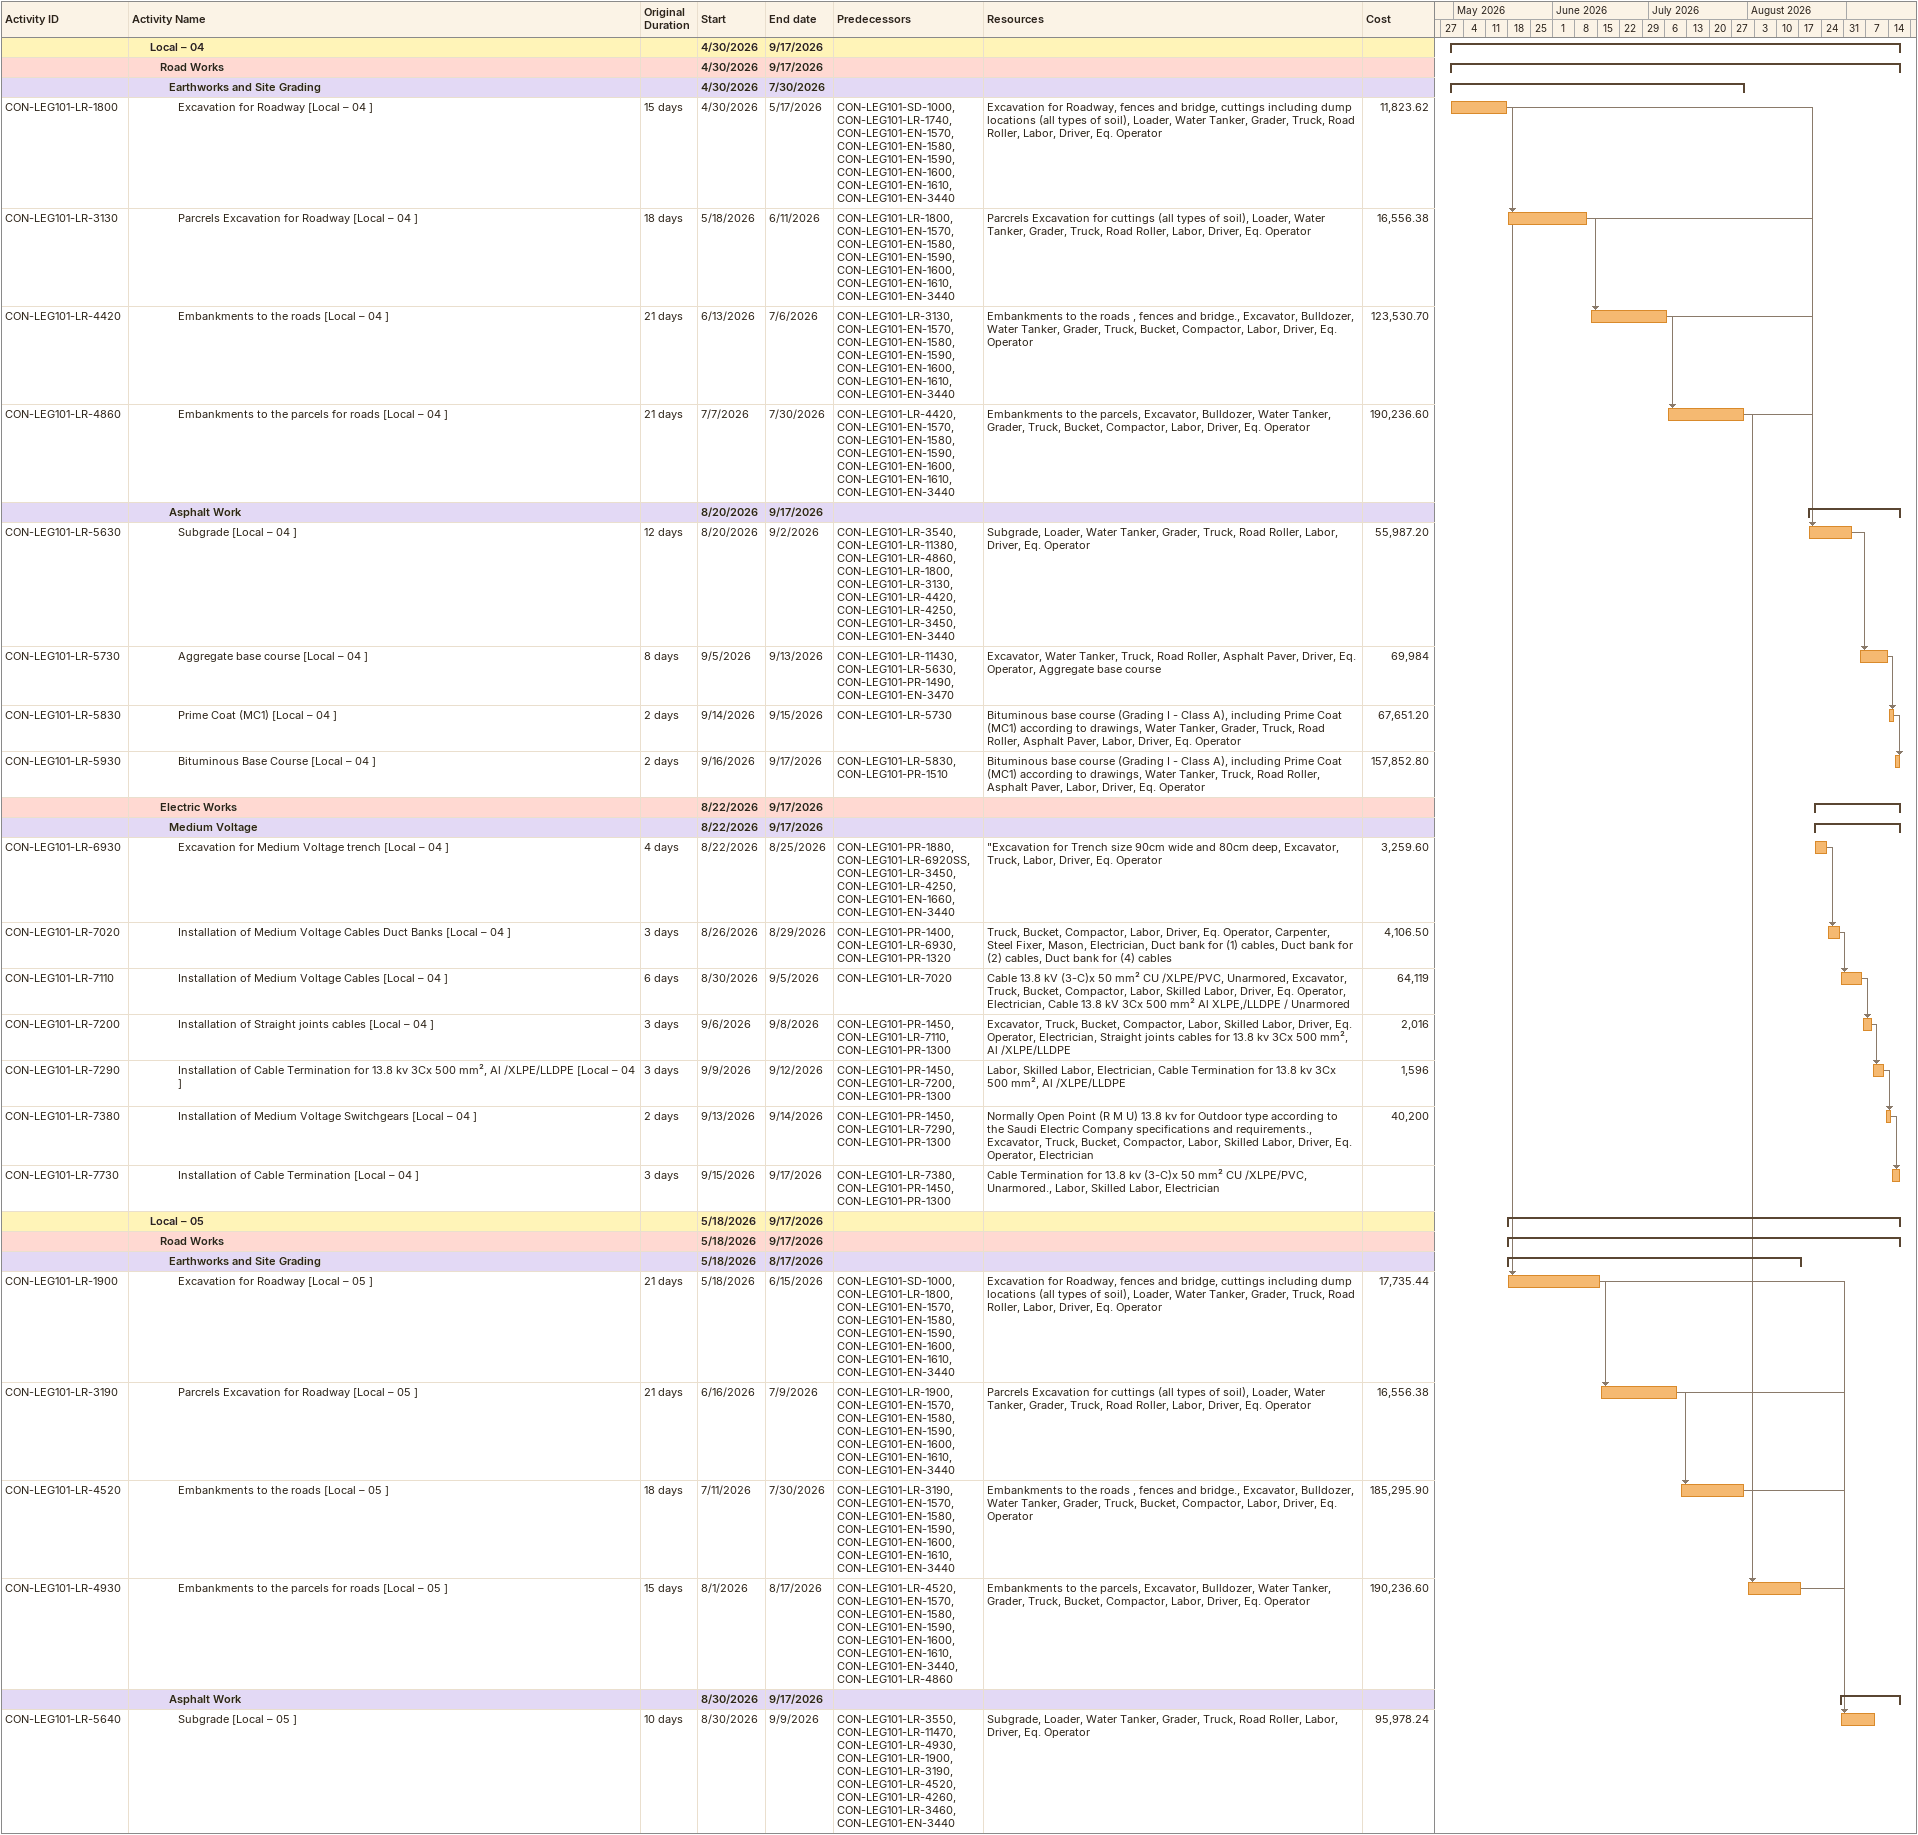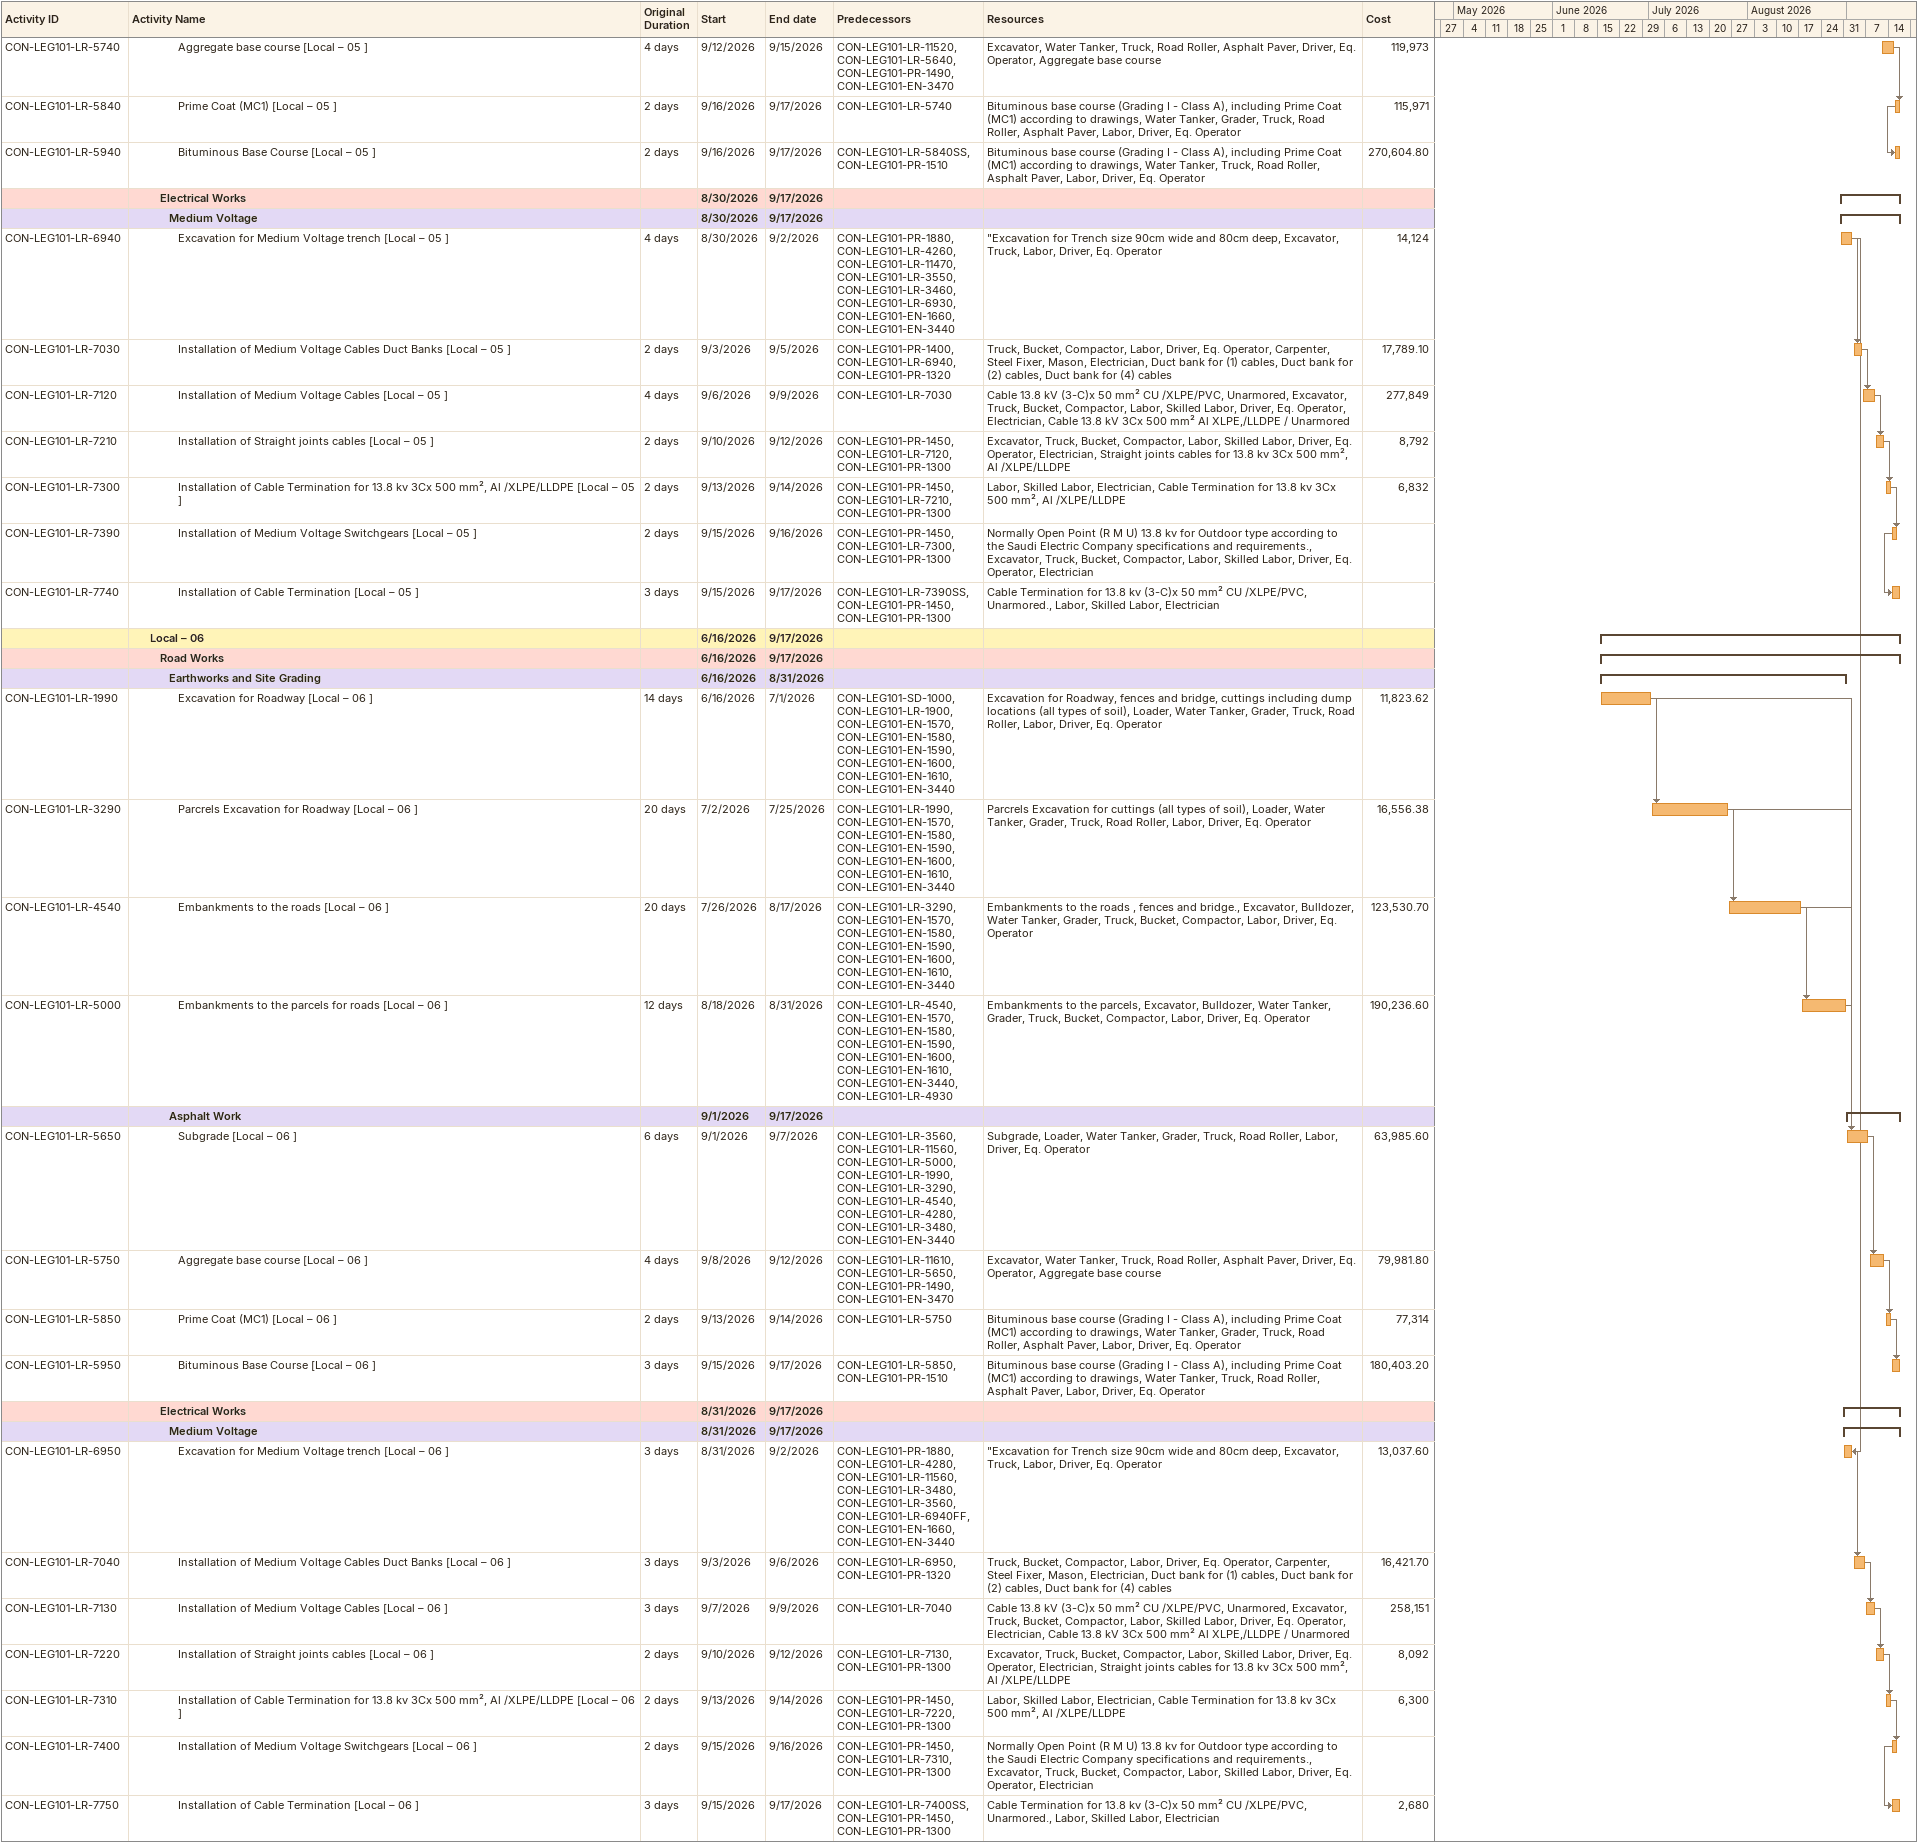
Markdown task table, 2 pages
| ID | Level | Task | Original duration | Start | Finish | Predecessors | Resources | Cost |
|---|---|---|---|---|---|---|---|---|
|  | 3 | **Local – 04** |  | 2026-04-30 | 2026-09-17 |  |  |  |
|  | 4 | **Road Works** |  | 2026-04-30 | 2026-09-17 |  |  |  |
|  | 5 | **Earthworks and Site Grading** |  | 2026-04-30 | 2026-07-30 |  |  |  |
| CON-LEG101-LR-1800 | 6 | Excavation for Roadway [Local – 04 ] | 15d | 2026-04-30 | 2026-05-17 | CON-LEG101-SD-1000, CON-LEG101-LR-1740, CON-LEG101-EN-1570, CON-LEG101-EN-1580, CON-LEG101-EN-1590, CON-LEG101-EN-1600, CON-LEG101-EN-1610, CON-LEG101-EN-3440 | Excavation for Roadway, fences and bridge, cuttings including dump locations (all types of soil), Loader, Water Tanker, Grader, Truck, Road Roller, Labor, Driver, Eq. Operator | 11823.62 |
| CON-LEG101-LR-3130 | 6 | Parcrels Excavation for Roadway [Local – 04 ] | 18d | 2026-05-18 | 2026-06-11 | CON-LEG101-LR-1800, CON-LEG101-EN-1570, CON-LEG101-EN-1580, CON-LEG101-EN-1590, CON-LEG101-EN-1600, CON-LEG101-EN-1610, CON-LEG101-EN-3440 | Parcrels Excavation for cuttings (all types of soil), Loader, Water Tanker, Grader, Truck, Road Roller, Labor, Driver, Eq. Operator | 16556.38 |
| CON-LEG101-LR-4420 | 6 | Embankments to the roads [Local – 04 ] | 21d | 2026-06-13 | 2026-07-06 | CON-LEG101-LR-3130, CON-LEG101-EN-1570, CON-LEG101-EN-1580, CON-LEG101-EN-1590, CON-LEG101-EN-1600, CON-LEG101-EN-1610, CON-LEG101-EN-3440 | Embankments to the roads , fences and bridge., Excavator, Bulldozer, Water Tanker, Grader, Truck, Bucket, Compactor, Labor, Driver, Eq. Operator | 123530.70 |
| CON-LEG101-LR-4860 | 6 | Embankments to the parcels for roads [Local – 04 ] | 21d | 2026-07-07 | 2026-07-30 | CON-LEG101-LR-4420, CON-LEG101-EN-1570, CON-LEG101-EN-1580, CON-LEG101-EN-1590, CON-LEG101-EN-1600, CON-LEG101-EN-1610, CON-LEG101-EN-3440 | Embankments to the parcels, Excavator, Bulldozer, Water Tanker, Grader, Truck, Bucket, Compactor, Labor, Driver, Eq. Operator | 190236.60 |
|  | 5 | **Asphalt Work** |  | 2026-08-20 | 2026-09-17 |  |  |  |
| CON-LEG101-LR-5630 | 6 | Subgrade [Local – 04 ] | 12d | 2026-08-20 | 2026-09-02 | CON-LEG101-LR-3540, CON-LEG101-LR-11380, CON-LEG101-LR-4860, CON-LEG101-LR-1800, CON-LEG101-LR-3130, CON-LEG101-LR-4420, CON-LEG101-LR-4250, CON-LEG101-LR-3450, CON-LEG101-EN-3440 | Subgrade, Loader, Water Tanker, Grader, Truck, Road Roller, Labor, Driver, Eq. Operator | 55987.20 |
| CON-LEG101-LR-5730 | 6 | Aggregate base course [Local – 04 ] | 8d | 2026-09-05 | 2026-09-13 | CON-LEG101-LR-11430, CON-LEG101-LR-5630, CON-LEG101-PR-1490, CON-LEG101-EN-3470 | Excavator, Water Tanker, Truck, Road Roller, Asphalt Paver, Driver, Eq. Operator, Aggregate base course | 69984 |
| CON-LEG101-LR-5830 | 6 | Prime Coat (MC1) [Local – 04 ] | 2d | 2026-09-14 | 2026-09-15 | CON-LEG101-LR-5730 | Bituminous base course (Grading I - Class A), including Prime Coat (MC1) according to drawings, Water Tanker, Grader, Truck, Road Roller, Asphalt Paver, Labor, Driver, Eq. Operator | 67651.20 |
| CON-LEG101-LR-5930 | 6 | Bituminous Base Course [Local – 04 ] | 2d | 2026-09-16 | 2026-09-17 | CON-LEG101-LR-5830, CON-LEG101-PR-1510 | Bituminous base course (Grading I - Class A), including Prime Coat (MC1) according to drawings, Water Tanker, Truck, Road Roller, Asphalt Paver, Labor, Driver, Eq. Operator | 157852.80 |
|  | 4 | **Electric Works** |  | 2026-08-22 | 2026-09-17 |  |  |  |
|  | 5 | **Medium Voltage** |  | 2026-08-22 | 2026-09-17 |  |  |  |
| CON-LEG101-LR-6930 | 6 | Excavation for Medium Voltage trench [Local – 04 ] | 4d | 2026-08-22 | 2026-08-25 | CON-LEG101-PR-1880, CON-LEG101-LR-6920SS, CON-LEG101-LR-3450, CON-LEG101-LR-4250, CON-LEG101-EN-1660, CON-LEG101-EN-3440 | "Excavation for Trench size 90cm wide and 80cm deep, Excavator, Truck, Labor, Driver, Eq. Operator | 3259.60 |
| CON-LEG101-LR-7020 | 6 | Installation of Medium Voltage Cables Duct Banks [Local – 04 ] | 3d | 2026-08-26 | 2026-08-29 | CON-LEG101-PR-1400, CON-LEG101-LR-6930, CON-LEG101-PR-1320 | Truck, Bucket, Compactor, Labor, Driver, Eq. Operator, Carpenter, Steel Fixer, Mason, Electrician, Duct bank for (1) cables, Duct bank for (2) cables, Duct bank for (4) cables | 4106.50 |
| CON-LEG101-LR-7110 | 6 | Installation of Medium Voltage Cables [Local – 04 ] | 6d | 2026-08-30 | 2026-09-05 | CON-LEG101-LR-7020 | Cable 13.8 kV (3-C)x 50 mm² CU /XLPE/PVC, Unarmored, Excavator, Truck, Bucket, Compactor, Labor, Skilled Labor, Driver, Eq. Operator, Electrician, Cable 13.8 kV 3Cx 500 mm² Al XLPE,/LLDPE / Unarmored | 64119 |
| CON-LEG101-LR-7200 | 6 | Installation of Straight joints cables [Local – 04 ] | 3d | 2026-09-06 | 2026-09-08 | CON-LEG101-PR-1450, CON-LEG101-LR-7110, CON-LEG101-PR-1300 | Excavator, Truck, Bucket, Compactor, Labor, Skilled Labor, Driver, Eq. Operator, Electrician, Straight joints cables for 13.8 kv 3Cx 500 mm², Al /XLPE/LLDPE | 2016 |
| CON-LEG101-LR-7290 | 6 | Installation of Cable Termination for 13.8 kv 3Cx 500 mm², Al /XLPE/LLDPE [Local – 04 ] | 3d | 2026-09-09 | 2026-09-12 | CON-LEG101-PR-1450, CON-LEG101-LR-7200, CON-LEG101-PR-1300 | Labor, Skilled Labor, Electrician, Cable Termination for 13.8 kv 3Cx 500 mm², Al /XLPE/LLDPE | 1596 |
| CON-LEG101-LR-7380 | 6 | Installation of Medium Voltage Switchgears [Local – 04 ] | 2d | 2026-09-13 | 2026-09-14 | CON-LEG101-PR-1450, CON-LEG101-LR-7290, CON-LEG101-PR-1300 | Normally Open Point (R M U) 13.8 kv for Outdoor type according to the Saudi Electric Company specifications and requirements., Excavator, Truck, Bucket, Compactor, Labor, Skilled Labor, Driver, Eq. Operator, Electrician | 40200 |
| CON-LEG101-LR-7730 | 6 | Installation of Cable Termination [Local – 04 ] | 3d | 2026-09-15 | 2026-09-17 | CON-LEG101-LR-7380, CON-LEG101-PR-1450, CON-LEG101-PR-1300 | Cable Termination for 13.8 kv (3-C)x 50 mm² CU /XLPE/PVC, Unarmored., Labor, Skilled Labor, Electrician |  |
|  | 3 | **Local – 05** |  | 2026-05-18 | 2026-09-17 |  |  |  |
|  | 4 | **Road Works** |  | 2026-05-18 | 2026-09-17 |  |  |  |
|  | 5 | **Earthworks and Site Grading** |  | 2026-05-18 | 2026-08-17 |  |  |  |
| CON-LEG101-LR-1900 | 6 | Excavation for Roadway [Local – 05 ] | 21d | 2026-05-18 | 2026-06-15 | CON-LEG101-SD-1000, CON-LEG101-LR-1800, CON-LEG101-EN-1570, CON-LEG101-EN-1580, CON-LEG101-EN-1590, CON-LEG101-EN-1600, CON-LEG101-EN-1610, CON-LEG101-EN-3440 | Excavation for Roadway, fences and bridge, cuttings including dump locations (all types of soil), Loader, Water Tanker, Grader, Truck, Road Roller, Labor, Driver, Eq. Operator | 17735.44 |
| CON-LEG101-LR-3190 | 6 | Parcrels Excavation for Roadway [Local – 05 ] | 21d | 2026-06-16 | 2026-07-09 | CON-LEG101-LR-1900, CON-LEG101-EN-1570, CON-LEG101-EN-1580, CON-LEG101-EN-1590, CON-LEG101-EN-1600, CON-LEG101-EN-1610, CON-LEG101-EN-3440 | Parcrels Excavation for cuttings (all types of soil), Loader, Water Tanker, Grader, Truck, Road Roller, Labor, Driver, Eq. Operator | 16556.38 |
| CON-LEG101-LR-4520 | 6 | Embankments to the roads [Local – 05 ] | 18d | 2026-07-11 | 2026-07-30 | CON-LEG101-LR-3190, CON-LEG101-EN-1570, CON-LEG101-EN-1580, CON-LEG101-EN-1590, CON-LEG101-EN-1600, CON-LEG101-EN-1610, CON-LEG101-EN-3440 | Embankments to the roads , fences and bridge., Excavator, Bulldozer, Water Tanker, Grader, Truck, Bucket, Compactor, Labor, Driver, Eq. Operator | 185295.90 |
| CON-LEG101-LR-4930 | 6 | Embankments to the parcels for roads [Local – 05 ] | 15d | 2026-08-01 | 2026-08-17 | CON-LEG101-LR-4520, CON-LEG101-EN-1570, CON-LEG101-EN-1580, CON-LEG101-EN-1590, CON-LEG101-EN-1600, CON-LEG101-EN-1610, CON-LEG101-EN-3440, CON-LEG101-LR-4860 | Embankments to the parcels, Excavator, Bulldozer, Water Tanker, Grader, Truck, Bucket, Compactor, Labor, Driver, Eq. Operator | 190236.60 |
|  | 5 | **Asphalt Work** |  | 2026-08-30 | 2026-09-17 |  |  |  |
| CON-LEG101-LR-5640 | 6 | Subgrade [Local – 05 ] | 10d | 2026-08-30 | 2026-09-09 | CON-LEG101-LR-3550, CON-LEG101-LR-11470, CON-LEG101-LR-4930, CON-LEG101-LR-1900, CON-LEG101-LR-3190, CON-LEG101-LR-4520, CON-LEG101-LR-4260, CON-LEG101-LR-3460, CON-LEG101-EN-3440 | Subgrade, Loader, Water Tanker, Grader, Truck, Road Roller, Labor, Driver, Eq. Operator | 95978.24 |
| CON-LEG101-LR-5740 | 6 | Aggregate base course [Local – 05 ] | 4d | 2026-09-12 | 2026-09-15 | CON-LEG101-LR-11520, CON-LEG101-LR-5640, CON-LEG101-PR-1490, CON-LEG101-EN-3470 | Excavator, Water Tanker, Truck, Road Roller, Asphalt Paver, Driver, Eq. Operator, Aggregate base course | 119973 |
| CON-LEG101-LR-5840 | 6 | Prime Coat (MC1) [Local – 05 ] | 2d | 2026-09-16 | 2026-09-17 | CON-LEG101-LR-5740 | Bituminous base course (Grading I - Class A), including Prime Coat (MC1) according to drawings, Water Tanker, Grader, Truck, Road Roller, Asphalt Paver, Labor, Driver, Eq. Operator | 115971 |
| CON-LEG101-LR-5940 | 6 | Bituminous Base Course [Local – 05 ] | 2d | 2026-09-16 | 2026-09-17 | CON-LEG101-LR-5840SS, CON-LEG101-PR-1510 | Bituminous base course (Grading I - Class A), including Prime Coat (MC1) according to drawings, Water Tanker, Truck, Road Roller, Asphalt Paver, Labor, Driver, Eq. Operator | 270604.80 |
|  | 4 | **Electrical Works** |  | 2026-08-30 | 2026-09-17 |  |  |  |
|  | 5 | **Medium Voltage** |  | 2026-08-30 | 2026-09-17 |  |  |  |
| CON-LEG101-LR-6940 | 6 | Excavation for Medium Voltage trench [Local – 05 ] | 4d | 2026-08-30 | 2026-09-02 | CON-LEG101-PR-1880, CON-LEG101-LR-4260, CON-LEG101-LR-11470, CON-LEG101-LR-3550, CON-LEG101-LR-3460, CON-LEG101-LR-6930, CON-LEG101-EN-1660, CON-LEG101-EN-3440 | "Excavation for Trench size 90cm wide and 80cm deep, Excavator, Truck, Labor, Driver, Eq. Operator | 14124 |
| CON-LEG101-LR-7030 | 6 | Installation of Medium Voltage Cables Duct Banks [Local – 05 ] | 2d | 2026-09-03 | 2026-09-05 | CON-LEG101-PR-1400, CON-LEG101-LR-6940, CON-LEG101-PR-1320 | Truck, Bucket, Compactor, Labor, Driver, Eq. Operator, Carpenter, Steel Fixer, Mason, Electrician, Duct bank for (1) cables, Duct bank for (2) cables, Duct bank for (4) cables | 17789.10 |
| CON-LEG101-LR-7120 | 6 | Installation of Medium Voltage Cables [Local – 05 ] | 4d | 2026-09-06 | 2026-09-09 | CON-LEG101-LR-7030 | Cable 13.8 kV (3-C)x 50 mm² CU /XLPE/PVC, Unarmored, Excavator, Truck, Bucket, Compactor, Labor, Skilled Labor, Driver, Eq. Operator, Electrician, Cable 13.8 kV 3Cx 500 mm² Al XLPE,/LLDPE / Unarmored | 277849 |
| CON-LEG101-LR-7210 | 6 | Installation of Straight joints cables [Local – 05 ] | 2d | 2026-09-10 | 2026-09-12 | CON-LEG101-PR-1450, CON-LEG101-LR-7120, CON-LEG101-PR-1300 | Excavator, Truck, Bucket, Compactor, Labor, Skilled Labor, Driver, Eq. Operator, Electrician, Straight joints cables for 13.8 kv 3Cx 500 mm², Al /XLPE/LLDPE | 8792 |
| CON-LEG101-LR-7300 | 6 | Installation of Cable Termination for 13.8 kv 3Cx 500 mm², Al /XLPE/LLDPE [Local – 05 ] | 2d | 2026-09-13 | 2026-09-14 | CON-LEG101-PR-1450, CON-LEG101-LR-7210, CON-LEG101-PR-1300 | Labor, Skilled Labor, Electrician, Cable Termination for 13.8 kv 3Cx 500 mm², Al /XLPE/LLDPE | 6832 |
| CON-LEG101-LR-7390 | 6 | Installation of Medium Voltage Switchgears [Local – 05 ] | 2d | 2026-09-15 | 2026-09-16 | CON-LEG101-PR-1450, CON-LEG101-LR-7300, CON-LEG101-PR-1300 | Normally Open Point (R M U) 13.8 kv for Outdoor type according to the Saudi Electric Company specifications and requirements., Excavator, Truck, Bucket, Compactor, Labor, Skilled Labor, Driver, Eq. Operator, Electrician |  |
| CON-LEG101-LR-7740 | 6 | Installation of Cable Termination [Local – 05 ] | 3d | 2026-09-15 | 2026-09-17 | CON-LEG101-LR-7390SS, CON-LEG101-PR-1450, CON-LEG101-PR-1300 | Cable Termination for 13.8 kv (3-C)x 50 mm² CU /XLPE/PVC, Unarmored., Labor, Skilled Labor, Electrician |  |
|  | 3 | **Local – 06** |  | 2026-06-16 | 2026-09-17 |  |  |  |
|  | 4 | **Road Works** |  | 2026-06-16 | 2026-09-17 |  |  |  |
|  | 5 | **Earthworks and Site Grading** |  | 2026-06-16 | 2026-08-31 |  |  |  |
| CON-LEG101-LR-1990 | 6 | Excavation for Roadway [Local – 06 ] | 14d | 2026-06-16 | 2026-07-01 | CON-LEG101-SD-1000, CON-LEG101-LR-1900, CON-LEG101-EN-1570, CON-LEG101-EN-1580, CON-LEG101-EN-1590, CON-LEG101-EN-1600, CON-LEG101-EN-1610, CON-LEG101-EN-3440 | Excavation for Roadway, fences and bridge, cuttings including dump locations (all types of soil), Loader, Water Tanker, Grader, Truck, Road Roller, Labor, Driver, Eq. Operator | 11823.62 |
| CON-LEG101-LR-3290 | 6 | Parcrels Excavation for Roadway [Local – 06 ] | 20d | 2026-07-02 | 2026-07-25 | CON-LEG101-LR-1990, CON-LEG101-EN-1570, CON-LEG101-EN-1580, CON-LEG101-EN-1590, CON-LEG101-EN-1600, CON-LEG101-EN-1610, CON-LEG101-EN-3440 | Parcrels Excavation for cuttings (all types of soil), Loader, Water Tanker, Grader, Truck, Road Roller, Labor, Driver, Eq. Operator | 16556.38 |
| CON-LEG101-LR-4540 | 6 | Embankments to the roads [Local – 06 ] | 20d | 2026-07-26 | 2026-08-17 | CON-LEG101-LR-3290, CON-LEG101-EN-1570, CON-LEG101-EN-1580, CON-LEG101-EN-1590, CON-LEG101-EN-1600, CON-LEG101-EN-1610, CON-LEG101-EN-3440 | Embankments to the roads , fences and bridge., Excavator, Bulldozer, Water Tanker, Grader, Truck, Bucket, Compactor, Labor, Driver, Eq. Operator | 123530.70 |
| CON-LEG101-LR-5000 | 6 | Embankments to the parcels for roads [Local – 06 ] | 12d | 2026-08-18 | 2026-08-31 | CON-LEG101-LR-4540, CON-LEG101-EN-1570, CON-LEG101-EN-1580, CON-LEG101-EN-1590, CON-LEG101-EN-1600, CON-LEG101-EN-1610, CON-LEG101-EN-3440, CON-LEG101-LR-4930 | Embankments to the parcels, Excavator, Bulldozer, Water Tanker, Grader, Truck, Bucket, Compactor, Labor, Driver, Eq. Operator | 190236.60 |
|  | 5 | **Asphalt Work** |  | 2026-09-01 | 2026-09-17 |  |  |  |
| CON-LEG101-LR-5650 | 6 | Subgrade [Local – 06 ] | 6d | 2026-09-01 | 2026-09-07 | CON-LEG101-LR-3560, CON-LEG101-LR-11560, CON-LEG101-LR-5000, CON-LEG101-LR-1990, CON-LEG101-LR-3290, CON-LEG101-LR-4540, CON-LEG101-LR-4280, CON-LEG101-LR-3480, CON-LEG101-EN-3440 | Subgrade, Loader, Water Tanker, Grader, Truck, Road Roller, Labor, Driver, Eq. Operator | 63985.60 |
| CON-LEG101-LR-5750 | 6 | Aggregate base course [Local – 06 ] | 4d | 2026-09-08 | 2026-09-12 | CON-LEG101-LR-11610, CON-LEG101-LR-5650, CON-LEG101-PR-1490, CON-LEG101-EN-3470 | Excavator, Water Tanker, Truck, Road Roller, Asphalt Paver, Driver, Eq. Operator, Aggregate base course | 79981.80 |
| CON-LEG101-LR-5850 | 6 | Prime Coat (MC1) [Local – 06 ] | 2d | 2026-09-13 | 2026-09-14 | CON-LEG101-LR-5750 | Bituminous base course (Grading I - Class A), including Prime Coat (MC1) according to drawings, Water Tanker, Grader, Truck, Road Roller, Asphalt Paver, Labor, Driver, Eq. Operator | 77314 |
| CON-LEG101-LR-5950 | 6 | Bituminous Base Course [Local – 06 ] | 3d | 2026-09-15 | 2026-09-17 | CON-LEG101-LR-5850, CON-LEG101-PR-1510 | Bituminous base course (Grading I - Class A), including Prime Coat (MC1) according to drawings, Water Tanker, Truck, Road Roller, Asphalt Paver, Labor, Driver, Eq. Operator | 180403.20 |
|  | 4 | **Electrical Works** |  | 2026-08-31 | 2026-09-17 |  |  |  |
|  | 5 | **Medium Voltage** |  | 2026-08-31 | 2026-09-17 |  |  |  |
| CON-LEG101-LR-6950 | 6 | Excavation for Medium Voltage trench [Local – 06 ] | 3d | 2026-08-31 | 2026-09-02 | CON-LEG101-PR-1880, CON-LEG101-LR-4280, CON-LEG101-LR-11560, CON-LEG101-LR-3480, CON-LEG101-LR-3560, CON-LEG101-LR-6940FF, CON-LEG101-EN-1660, CON-LEG101-EN-3440 | "Excavation for Trench size 90cm wide and 80cm deep, Excavator, Truck, Labor, Driver, Eq. Operator | 13037.60 |
| CON-LEG101-LR-7040 | 6 | Installation of Medium Voltage Cables Duct Banks [Local – 06 ] | 3d | 2026-09-03 | 2026-09-06 | CON-LEG101-LR-6950, CON-LEG101-PR-1320 | Truck, Bucket, Compactor, Labor, Driver, Eq. Operator, Carpenter, Steel Fixer, Mason, Electrician, Duct bank for (1) cables, Duct bank for (2) cables, Duct bank for (4) cables | 16421.70 |
| CON-LEG101-LR-7130 | 6 | Installation of Medium Voltage Cables [Local – 06 ] | 3d | 2026-09-07 | 2026-09-09 | CON-LEG101-LR-7040 | Cable 13.8 kV (3-C)x 50 mm² CU /XLPE/PVC, Unarmored, Excavator, Truck, Bucket, Compactor, Labor, Skilled Labor, Driver, Eq. Operator, Electrician, Cable 13.8 kV 3Cx 500 mm² Al XLPE,/LLDPE / Unarmored | 258151 |
| CON-LEG101-LR-7220 | 6 | Installation of Straight joints cables [Local – 06 ] | 2d | 2026-09-10 | 2026-09-12 | CON-LEG101-LR-7130, CON-LEG101-PR-1300 | Excavator, Truck, Bucket, Compactor, Labor, Skilled Labor, Driver, Eq. Operator, Electrician, Straight joints cables for 13.8 kv 3Cx 500 mm², Al /XLPE/LLDPE | 8092 |
| CON-LEG101-LR-7310 | 6 | Installation of Cable Termination for 13.8 kv 3Cx 500 mm², Al /XLPE/LLDPE [Local – 06 ] | 2d | 2026-09-13 | 2026-09-14 | CON-LEG101-PR-1450, CON-LEG101-LR-7220, CON-LEG101-PR-1300 | Labor, Skilled Labor, Electrician, Cable Termination for 13.8 kv 3Cx 500 mm², Al /XLPE/LLDPE | 6300 |
| CON-LEG101-LR-7400 | 6 | Installation of Medium Voltage Switchgears [Local – 06 ] | 2d | 2026-09-15 | 2026-09-16 | CON-LEG101-PR-1450, CON-LEG101-LR-7310, CON-LEG101-PR-1300 | Normally Open Point (R M U) 13.8 kv for Outdoor type according to the Saudi Electric Company specifications and requirements., Excavator, Truck, Bucket, Compactor, Labor, Skilled Labor, Driver, Eq. Operator, Electrician |  |
| CON-LEG101-LR-7750 | 6 | Installation of Cable Termination [Local – 06 ] | 3d | 2026-09-15 | 2026-09-17 | CON-LEG101-LR-7400SS, CON-LEG101-PR-1450, CON-LEG101-PR-1300 | Cable Termination for 13.8 kv (3-C)x 50 mm² CU /XLPE/PVC, Unarmored., Labor, Skilled Labor, Electrician | 2680 |
